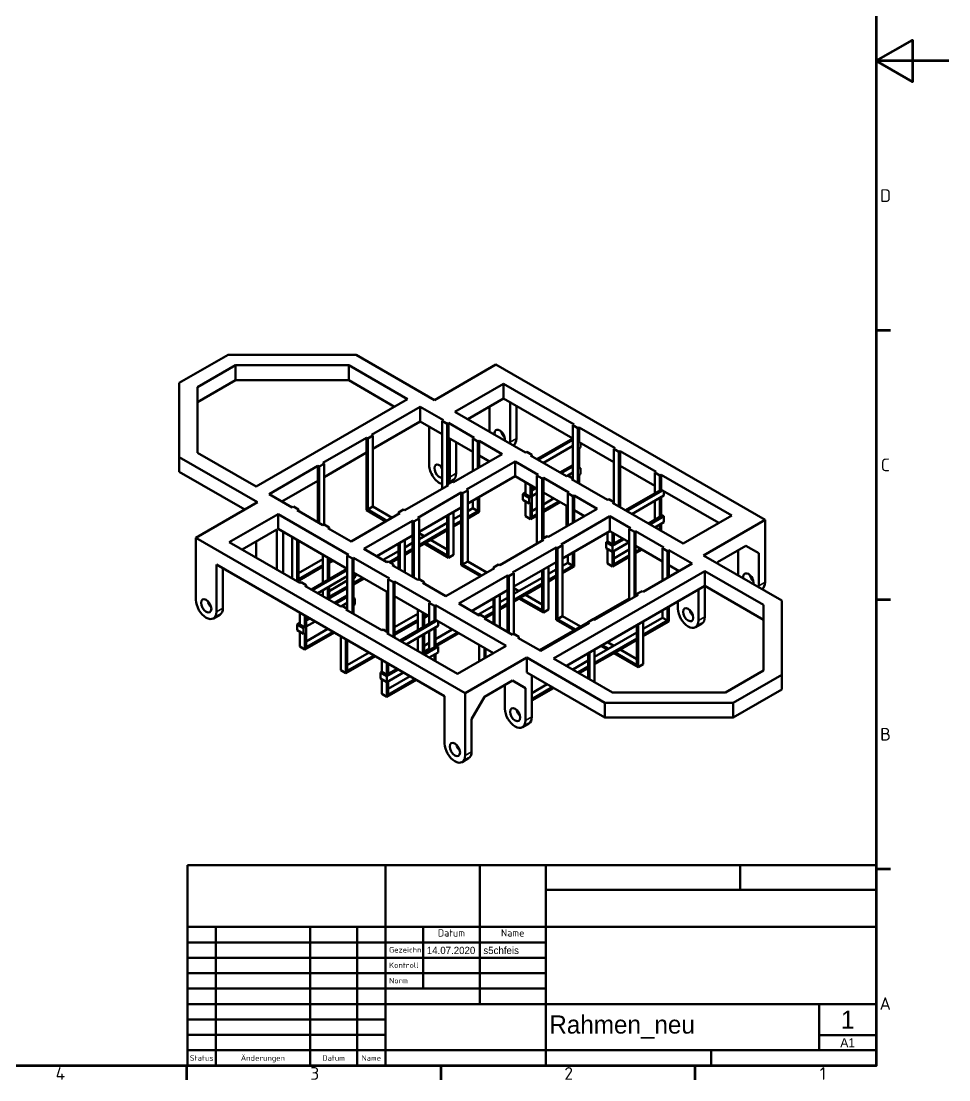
# Model space of a CAD drawing. Header units: millimetres. Extents: x 0 to 8410, y 0 to 5940.
# Drawn here: x 5851 to 8410, y 161 to 3080 of the extents above; entities that cross this region are included whole.
import ezdxf
from ezdxf.enums import TextEntityAlignment as Align

# ---------------------------------------------------------------- set-up
doc = ezdxf.new("R2018")
doc.units = ezdxf.units.MM
doc.header["$LTSCALE"] = 10
for name, color, linetype, lineweight in [('Rahmen (ISO)', 7, 'Continuous', 70), ('Sichtbar (ISO)', 7, 'Continuous', 50), ('Sichtbar schmal (ISO)', 7, 'Continuous', 35), ('Titel (ISO)', 7, 'Continuous', 50)]:
    doc.layers.add(name, color=color, linetype=linetype, lineweight=lineweight)
doc.styles.add('Notiztext (DIN)', font='isocpeur.ttf')
doc.styles.add('Textstil11', font='isocpeur.ttf')
doc.styles.add('Textstil13', font='isocpeur.ttf')
doc.styles.add('Textstil14', font='isocpeur.ttf')
doc.styles.add('Textstil19', font='isocpeur.ttf')

# ---------------------------------------------------------------- blocks, each defined once
blk = doc.blocks.new('Ränder Vorgaberahmen')
at = {"layer": 'Rahmen (ISO)'}
for p, q in [((821, 222.75), (824.9, 222.75)), ((821, 148.5), (824.9, 148.5)), ((821, 74.25), (824.9, 74.25)), ((630.75, 20), (630.75, 16.1)), ((700.83, 20), (700.83, 16.1)), ((770.92, 20), (770.92, 16.1))]:
    blk.add_line(p, q, dxfattribs=at)
at = {"layer": 'Rahmen (ISO)', "flags": 128}
for points in [[(20, 20), (20, 574), (821, 574), (821, 20), (20, 20)], [(841, 297), (821, 297), (831, 302.77), (831, 291.23), (821, 297)]]:
    blk.add_lwpolyline(points, dxfattribs=at)
at = {"layer": 'Rahmen (ISO)', "char_height": 3.5, "attachment_point": 7, "style": 'Notiztext (DIN)'}
for s, insert in [('D', (822.05, 258.13)), ('C', (822.23, 183.88)), ('B', (822.05, 109.63)), ('A', (821.88, 35.38)), ('4', (594.61, 16.1)), ('3', (664.87, 16.1)), ('2', (734.95, 16.1)), ('1', (805.38, 16.1))]:
    blk.add_mtext(s, dxfattribs=dict(at, insert=insert))
blk = doc.blocks.new('Schriftfelder DIN')
at = {"layer": 'Titel (ISO)'}
for p, q in [((288.4, 155.08), (98.4, 155.08)), ((98.4, 155.08), (98.4, 99.83)), ((153, 99.83), (153, 155.08)), ((179, 138.08), (179, 155.08)), ((197.2, 99.83), (197.2, 155.08)), ((250.8, 148.33), (250.8, 155.08)), ((288.4, 99.83), (288.4, 155.08)), ((197.2, 148.33), (288.4, 148.33)), ((98.4, 138.08), (288.4, 138.08)), ((106.2, 99.83), (106.2, 138.08)), ((132.2, 99.83), (132.2, 138.08)), ((145.2, 99.83), (145.2, 138.08)), ((163.4, 121.08), (163.4, 138.08)), ((179, 116.83), (179, 138.08)), ((98.4, 133.83), (153, 133.83)), ((153, 133.83), (197.2, 133.83)), ((98.4, 129.58), (153, 129.58)), ((153, 129.58), (197.2, 129.58)), ((98.4, 125.33), (153, 125.33)), ((153, 125.33), (197.2, 125.33)), ((98.4, 121.08), (153, 121.08)), ((153, 121.08), (197.2, 121.08)), ((98.4, 116.83), (153, 116.83)), ((153, 116.83), (288.4, 116.83)), ((272.6, 104.08), (272.6, 116.83)), ((98.4, 112.58), (153, 112.58)), ((153, 108.33), (98.4, 108.33)), ((272.6, 108.22), (288.4, 108.22)), ((98.4, 104.08), (153, 104.08)), ((153, 104.08), (197.2, 104.08)), ((197.2, 104.08), (288.4, 104.08)), ((242.8, 99.83), (242.8, 104.08)), ((98.4, 99.83), (288.4, 99.83))]:
    blk.add_line(p, q, dxfattribs=at)
at = {"layer": 'Titel (ISO)', "style": 'Textstil14'}
for s, p in [('Datum', (171.2, 134.83)), ('Name', (188.1, 134.83))]:
    blk.add_text(s, height=2, dxfattribs=at).set_placement(p, align=Align.BOTTOM_CENTER)
at = {"layer": 'Titel (ISO)', "style": 'Textstil13'}
for s, p in [('Gezeichn', (154, 130.58)), ('Kontroll', (154, 126.33)), ('Norm', (154, 122.08))]:
    blk.add_text(s, height=1.5, dxfattribs=at).set_placement(p, align=Align.BOTTOM_LEFT)
for s, p in [('Status', (102.3, 101.95)), ('Änderungen', (119.2, 101.95)), ('Datum', (138.7, 101.95)), ('Name', (149.1, 101.95))]:
    blk.add_text(s, height=1.5, dxfattribs=at).set_placement(p, align=Align.MIDDLE_CENTER)
at = {"layer": 'Titel (ISO)', "style": 'Textstil14'}
for tag, p in [('ERSTELLUNGSDATUM', (164.4, 130.58)), ('AUTOR', (180, 130.58)), ('KONTROLLDATUM', (164.4, 126.33)), ('KONTROLLIERT_VON', (180, 126.33)), ('GENEHM.DAT._KONSTR.', (164.4, 122.08)), ('KONSTR._GEN._VON', (180, 122.08))]:
    blk.add_attdef(tag, text='', height=2, dxfattribs=at).set_placement(p, align=Align.BOTTOM_LEFT)
at = {"layer": 'Titel (ISO)', "style": 'Textstil11'}
for tag, p in [('TITEL', (198.2, 127.45)), ('BAUTEILNUMMER', (198.2, 110.45))]:
    blk.add_attdef(tag, text='', height=5, dxfattribs=at).set_placement(p, align=Align.MIDDLE_LEFT)
at = {"layer": 'Titel (ISO)'}
for tag, height, style, p in [('Blattnummer', 5, 'Textstil11', (280.5, 112.52)), ('Blattgröße', 2.49, 'Textstil19', (280.5, 106.15))]:
    blk.add_attdef(tag, text='', height=height, dxfattribs=dict(at, style=style)).set_placement(p, align=Align.MIDDLE_CENTER)

msp = doc.modelspace()

# ---------------------------------------------------------------- linework, layer by layer
at = {"layer": 'Sichtbar (ISO)'}
for p, q in [((6421.741, 2159.787), (6287.391, 2082.22)), ((6337.391, 2070.263), (6442.451, 2130.92)), ((6775.294, 2159.787), (6421.741, 2159.787)), ((6442.451, 2130.92), (6442.451, 2090.095)), ((6442.451, 2130.92), (6754.584, 2130.92)), ((6754.584, 2130.92), (6754.584, 2090.095)), ((6754.584, 2130.92), (6916.716, 2037.313)), ((6990.962, 2035.272), (6775.294, 2159.787)), ((7160.667, 2133.251), (6990.962, 2035.272)), ((7903.13, 1704.591), (7160.667, 2133.251)), ((6287.391, 2082.22), (6287.391, 1878.096)), ((6442.451, 2090.095), (6337.391, 2029.438)), ((6754.584, 2090.095), (6442.451, 2090.095)), ((6881.36, 2016.901), (6754.584, 2090.095)), ((7047.53, 2002.612), (7181.881, 2080.179)), ((7181.881, 2080.179), (7376.335, 1967.911)), ((7181.881, 2039.354), (7181.881, 2080.179)), ((6337.391, 1890.053), (6337.391, 2070.263)), ((6916.716, 2037.313), (6499.523, 1796.446)), ((6817.721, 1939.333), (6952.071, 2016.901)), ((6952.071, 1976.076), (6952.071, 2016.901)), ((6952.071, 2016.901), (7015.711, 1980.158)), ((7181.881, 2039.354), (7082.886, 1982.199)), ((7142.99, 2016.901), (7142.99, 1951.581)), ((7372.799, 1929.127), (7181.881, 2039.354)), ((7199.558, 2029.148), (7199.558, 1918.921)), ((7217.236, 2018.942), (7217.236, 1929.127)), ((7241.985, 1890.344), (7047.53, 2002.612)), ((6821.256, 1900.55), (6952.071, 1976.076)), ((6952.071, 1976.076), (7012.175, 1941.375)), ((6976.82, 1961.787), (6976.82, 1855.642)), ((7015.711, 1980.158), (7012.175, 1978.117)), ((7012.175, 1978.117), (7026.317, 1969.952)), ((7012.175, 1978.117), (7012.175, 1790.323)), ((7026.317, 1969.952), (7029.853, 1971.993)), ((7026.317, 1969.952), (7026.317, 1802.57)), ((7029.853, 1971.993), (7100.563, 1931.168)), ((7029.853, 1971.993), (7029.853, 1931.168)), ((7376.335, 1967.911), (7372.799, 1965.869)), ((7372.799, 1965.869), (7372.799, 1925.045)), ((7372.799, 1965.869), (7386.942, 1957.705)), ((7386.942, 1957.705), (7390.477, 1959.746)), ((7386.942, 1957.705), (7386.942, 1806.653)), ((7390.477, 1959.746), (7489.472, 1902.591)), ((7390.477, 1959.746), (7390.477, 1918.921)), ((6683.37, 1861.766), (6803.578, 1931.168)), ((6803.578, 1931.168), (6807.114, 1929.127)), ((6803.578, 1890.344), (6803.578, 1931.168)), ((6807.114, 1929.127), (6821.256, 1937.292)), ((6807.114, 1929.127), (6807.114, 1733.168)), ((6821.256, 1937.292), (6817.721, 1939.333)), ((6821.256, 1937.292), (6821.256, 1741.333)), ((7029.853, 1931.168), (7097.028, 1892.385)), ((7029.853, 1931.168), (7029.853, 1804.611)), ((7033.388, 1929.127), (7033.388, 1822.983)), ((7100.563, 1931.168), (7097.028, 1929.127)), ((7097.028, 1929.127), (7111.17, 1920.962)), ((7097.028, 1929.127), (7097.028, 1839.313)), ((7273.804, 1871.972), (7372.799, 1929.127)), ((7051.066, 1918.921), (7051.066, 1833.189)), ((7111.17, 1920.962), (7114.705, 1923.003)), ((7111.17, 1920.962), (7111.17, 1847.477)), ((7114.705, 1923.003), (7178.345, 1886.261)), ((7114.705, 1923.003), (7114.705, 1882.179)), ((7208.952, 1910.816), (7207.738, 1910.116)), ((7277.34, 1869.931), (7372.799, 1925.045)), ((7372.799, 1908.715), (7291.482, 1861.766)), ((7372.799, 1925.045), (7372.799, 1908.715)), ((7372.799, 1908.715), (7372.799, 1851.56)), ((7485.937, 1863.807), (7390.477, 1918.921)), ((7390.477, 1902.591), (7394.013, 1904.632)), ((7390.477, 1902.591), (7390.477, 1845.436)), ((7394.013, 1904.632), (7394.013, 1916.88)), ((7489.472, 1902.591), (7485.937, 1900.55)), ((7485.937, 1900.55), (7500.079, 1892.385)), ((7485.937, 1900.55), (7485.937, 1753.58)), ((6287.391, 1878.096), (6503.058, 1753.58)), ((6287.391, 1878.096), (6287.391, 1837.271)), ((6499.523, 1796.446), (6337.391, 1890.053)), ((6686.906, 1822.983), (6803.578, 1890.344)), ((6803.578, 1890.344), (6803.578, 1731.127)), ((7178.345, 1886.261), (7043.995, 1808.694)), ((7114.705, 1882.179), (7142.99, 1865.849)), ((7114.705, 1882.179), (7114.705, 1849.519)), ((7245.52, 1892.385), (7241.985, 1890.344)), ((7259.662, 1884.22), (7245.52, 1892.385)), ((7256.127, 1882.179), (7259.662, 1884.22)), ((7355.122, 1825.024), (7256.127, 1882.179)), ((7259.662, 1884.22), (7259.662, 1880.137)), ((7500.079, 1892.385), (7503.614, 1894.426)), ((7500.079, 1892.385), (7500.079, 1741.333)), ((7503.614, 1894.426), (7602.609, 1837.271)), ((7503.614, 1894.426), (7503.614, 1853.601)), ((6534.878, 1776.034), (6669.228, 1853.601)), ((6669.228, 1853.601), (6672.764, 1851.56)), ((6669.228, 1812.776), (6669.228, 1853.601)), ((6672.764, 1851.56), (6686.906, 1859.725)), ((6672.764, 1851.56), (6672.764, 1696.426)), ((6686.906, 1859.725), (6683.37, 1861.766)), ((6686.906, 1859.725), (6686.906, 1692.343)), ((7079.35, 1788.281), (7213.7, 1865.849)), ((7213.7, 1825.024), (7213.7, 1865.849)), ((7213.7, 1865.849), (7277.34, 1829.106)), ((7337.444, 1835.23), (7372.799, 1855.642)), ((7340.98, 1833.189), (7372.799, 1851.56)), ((7372.799, 1851.56), (7372.799, 1835.23)), ((7390.477, 1849.519), (7394.013, 1847.477)), ((7394.013, 1847.477), (7390.477, 1845.436)), ((7394.013, 1831.148), (7394.013, 1847.477)), ((7599.074, 1798.488), (7503.614, 1853.601)), ((7503.614, 1853.601), (7503.614, 1739.292)), ((6287.391, 1837.271), (6467.703, 1733.168)), ((6570.233, 1755.622), (6669.228, 1812.776)), ((6669.228, 1812.776), (6669.228, 1698.467)), ((7040.459, 1810.735), (7026.317, 1802.57)), ((7042.782, 1814.878), (7029.853, 1807.413)), ((7043.995, 1808.694), (7040.459, 1810.735)), ((7082.886, 1749.498), (7213.7, 1825.024)), ((7213.7, 1825.024), (7273.804, 1790.323)), ((7277.34, 1829.106), (7273.804, 1827.065)), ((7273.804, 1827.065), (7287.947, 1818.9)), ((7273.804, 1827.065), (7273.804, 1639.271)), ((7287.947, 1818.9), (7291.482, 1820.941)), ((7287.947, 1818.9), (7287.947, 1651.518)), ((7291.482, 1820.941), (7362.193, 1780.117)), ((7291.482, 1820.941), (7291.482, 1780.117)), ((7358.657, 1827.065), (7355.122, 1825.024)), ((7372.799, 1835.23), (7358.657, 1827.065)), ((7372.799, 1818.9), (7358.657, 1827.065)), ((7369.264, 1816.859), (7372.799, 1818.9)), ((7468.259, 1759.704), (7369.264, 1816.859)), ((7372.799, 1835.23), (7372.799, 1818.9)), ((7372.799, 1818.9), (7372.799, 1814.818)), ((7390.477, 1829.106), (7394.013, 1831.148)), ((7390.477, 1829.106), (7390.477, 1804.611)), ((7602.609, 1837.271), (7599.074, 1835.23)), ((7599.074, 1835.23), (7613.216, 1827.065)), ((7599.074, 1835.23), (7599.074, 1778.075)), ((7613.216, 1827.065), (7616.751, 1829.106)), ((7613.216, 1827.065), (7613.216, 1786.24)), ((7616.751, 1829.106), (7811.206, 1716.838)), ((7616.751, 1829.106), (7616.751, 1788.281)), ((7029.853, 1800.529), (6909.644, 1731.127)), ((7026.317, 1802.57), (7029.853, 1800.529)), ((7026.317, 1802.57), (7026.317, 1798.488)), ((7068.744, 1778.075), (7082.886, 1786.24)), ((7082.886, 1786.24), (7079.35, 1788.281)), ((7082.886, 1786.24), (7082.886, 1590.281)), ((7241.985, 1808.694), (7241.985, 1776.034)), ((7256.127, 1800.529), (7256.127, 1767.869)), ((7259.662, 1798.488), (7259.662, 1712.756)), ((7259.662, 1790.323), (7266.733, 1794.405)), ((7259.662, 1786.24), (7270.269, 1792.364)), ((7613.216, 1786.24), (7517.756, 1731.127)), ((7620.287, 1786.24), (7521.292, 1729.085)), ((7613.216, 1786.24), (7616.751, 1788.281)), ((7620.287, 1786.24), (7616.751, 1788.281)), ((7775.85, 1696.426), (7620.287, 1786.24)), ((7623.822, 1771.952), (7623.822, 1784.199)), ((6503.058, 1753.58), (6333.352, 1655.601)), ((6598.518, 1739.292), (6534.878, 1776.034)), ((6945, 1710.714), (7065.208, 1780.117)), ((7065.208, 1780.117), (7068.744, 1778.075)), ((7065.208, 1739.292), (7065.208, 1780.117)), ((7068.744, 1778.075), (7068.744, 1582.116)), ((7097.028, 1757.663), (7097.028, 1737.25)), ((7111.17, 1765.828), (7111.17, 1729.085)), ((7114.705, 1767.869), (7114.705, 1727.044)), ((7234.914, 1776.034), (7241.985, 1780.117)), ((7234.914, 1759.704), (7234.914, 1776.034)), ((7234.914, 1776.034), (7252.591, 1765.828)), ((7234.914, 1759.704), (7252.591, 1749.498)), ((7241.985, 1776.034), (7256.127, 1767.869)), ((7241.985, 1755.622), (7241.985, 1714.797)), ((7256.127, 1767.869), (7252.591, 1765.828)), ((7252.591, 1765.828), (7252.591, 1749.498)), ((7252.591, 1749.498), (7256.127, 1751.539)), ((7256.127, 1751.539), (7256.127, 1706.632)), ((7273.804, 1778.075), (7259.662, 1769.91)), ((7291.482, 1780.117), (7358.657, 1741.333)), ((7291.482, 1780.117), (7291.482, 1653.56)), ((7291.482, 1747.457), (7319.766, 1763.787)), ((7333.909, 1755.622), (7291.482, 1731.127)), ((7337.444, 1753.58), (7291.482, 1727.044)), ((7362.193, 1780.117), (7358.657, 1778.075)), ((7358.657, 1778.075), (7372.799, 1769.91)), ((7358.657, 1778.075), (7358.657, 1688.261)), ((7372.799, 1769.91), (7376.335, 1771.952)), ((7372.799, 1769.91), (7372.799, 1696.426)), ((7376.335, 1771.952), (7439.975, 1735.209)), ((7376.335, 1771.952), (7376.335, 1731.127)), ((7471.794, 1761.745), (7468.259, 1759.704)), ((7485.937, 1753.58), (7471.794, 1761.745)), ((7482.401, 1751.539), (7485.937, 1753.58)), ((7676.855, 1639.271), (7482.401, 1751.539)), ((7485.937, 1753.58), (7485.937, 1749.498)), ((7535.434, 1720.921), (7623.822, 1771.952)), ((7599.074, 1757.663), (7599.074, 1704.591)), ((7613.216, 1765.828), (7613.216, 1712.756)), ((7616.751, 1767.869), (7616.751, 1714.797)), ((6602.053, 1741.333), (6598.518, 1739.292)), ((6616.195, 1733.168), (6602.053, 1741.333)), ((6612.66, 1731.127), (6616.195, 1733.168)), ((6683.37, 1690.302), (6612.66, 1731.127)), ((6616.195, 1733.168), (6616.195, 1729.085)), ((6895.502, 1722.962), (6761.152, 1645.395)), ((6856.611, 1700.508), (6803.578, 1731.127)), ((6821.256, 1741.333), (6807.114, 1733.168)), ((6860.147, 1702.549), (6807.114, 1733.168)), ((6821.256, 1741.333), (6874.289, 1710.714)), ((6906.109, 1733.168), (6891.967, 1725.003)), ((6891.967, 1725.003), (6891.967, 1720.921)), ((6891.967, 1725.003), (6895.502, 1722.962)), ((6909.644, 1731.127), (6906.109, 1733.168)), ((6948.535, 1671.931), (7065.208, 1739.292)), ((7043.995, 1727.044), (7043.995, 1608.652)), ((7065.208, 1739.292), (7065.208, 1580.075)), ((7082.886, 1729.085), (7097.028, 1737.25)), ((7111.17, 1729.085), (7082.886, 1712.756)), ((7114.705, 1727.044), (7082.886, 1708.673)), ((7097.028, 1737.25), (7111.17, 1729.085)), ((7259.662, 1729.085), (7273.804, 1737.25)), ((7439.975, 1735.209), (7305.624, 1657.642)), ((7355.122, 1743.374), (7355.122, 1686.219)), ((7376.335, 1731.127), (7404.619, 1714.797)), ((7376.335, 1731.127), (7376.335, 1698.467)), ((6425.276, 1643.353), (6559.627, 1720.921)), ((6559.627, 1720.921), (6559.627, 1680.096)), ((6559.627, 1720.921), (6754.081, 1608.652)), ((6796.507, 1624.982), (6930.858, 1702.549)), ((6930.858, 1702.549), (6934.393, 1700.508)), ((6930.858, 1661.725), (6930.858, 1702.549)), ((6934.393, 1700.508), (6948.535, 1708.673)), ((6934.393, 1700.508), (6934.393, 1545.374)), ((6948.535, 1708.673), (6945, 1710.714)), ((6948.535, 1708.673), (6948.535, 1541.291)), ((6948.535, 1651.518), (7026.317, 1696.426)), ((7026.317, 1716.838), (7026.317, 1606.611)), ((7029.853, 1718.879), (7029.853, 1600.487)), ((7043.995, 1706.632), (7065.208, 1718.879)), ((7065.208, 1702.549), (7043.995, 1690.302)), ((7065.208, 1698.467), (7043.995, 1686.219)), ((7256.127, 1706.632), (7241.985, 1714.797)), ((7273.804, 1716.838), (7256.127, 1706.632)), ((7273.804, 1720.921), (7259.662, 1712.756)), ((7340.98, 1637.23), (7475.33, 1714.797)), ((7475.33, 1673.972), (7475.33, 1714.797)), ((7475.33, 1714.797), (7531.898, 1682.137)), ((7613.216, 1712.756), (7581.396, 1694.384)), ((7623.822, 1714.797), (7584.931, 1692.343)), ((7599.074, 1684.178), (7623.822, 1698.467)), ((7613.216, 1712.756), (7616.751, 1714.797)), ((7623.822, 1714.797), (7616.751, 1718.879)), ((7616.751, 1694.384), (7616.751, 1673.972)), ((7623.822, 1698.467), (7623.822, 1714.797)), ((7811.206, 1716.838), (7676.855, 1639.271)), ((7733.424, 1606.611), (7903.13, 1704.591)), ((7903.13, 1704.591), (7903.13, 1533.126)), ((6556.091, 1678.054), (6460.632, 1622.941)), ((6556.091, 1678.054), (6556.091, 1567.827)), ((6559.627, 1680.096), (6750.545, 1569.869)), ((6573.769, 1671.931), (6573.769, 1557.621)), ((6686.906, 1692.343), (6683.37, 1690.302)), ((6701.048, 1684.178), (6686.906, 1692.343)), ((6697.512, 1682.137), (6701.048, 1684.178)), ((6761.152, 1645.395), (6697.512, 1682.137)), ((6701.048, 1684.178), (6701.048, 1680.096)), ((7026.317, 1680.096), (6948.535, 1635.188)), ((6948.535, 1667.848), (6962.677, 1659.683)), ((7026.317, 1676.013), (6980.355, 1649.477)), ((7344.515, 1598.446), (7475.33, 1673.972)), ((7468.259, 1669.889), (7468.259, 1645.395)), ((7475.33, 1673.972), (7528.363, 1643.353)), ((7482.401, 1669.889), (7482.401, 1637.23)), ((7485.937, 1667.848), (7485.937, 1639.271)), ((7531.898, 1682.137), (7528.363, 1680.096)), ((7528.363, 1680.096), (7542.505, 1671.931)), ((7528.363, 1680.096), (7528.363, 1488.219)), ((7542.505, 1671.931), (7546.041, 1673.972)), ((7542.505, 1671.931), (7542.505, 1492.301)), ((7546.041, 1673.972), (7623.822, 1629.065)), ((7546.041, 1673.972), (7546.041, 1633.147)), ((7613.216, 1692.343), (7613.216, 1676.013)), ((6333.352, 1655.601), (7075.815, 1226.94)), ((6333.352, 1655.601), (6333.352, 1484.136)), ((6619.731, 1531.085), (6425.276, 1643.353)), ((6499.523, 1645.395), (6499.523, 1600.487)), ((6598.518, 1657.642), (6598.518, 1543.332)), ((6612.66, 1649.477), (6612.66, 1535.168)), ((6616.195, 1647.436), (6616.195, 1541.291)), ((6831.863, 1604.57), (6930.858, 1661.725)), ((6891.967, 1639.271), (6891.967, 1569.869)), ((6895.502, 1641.312), (6895.502, 1567.827)), ((6909.644, 1649.477), (6909.644, 1559.662)), ((6909.644, 1629.065), (6930.858, 1641.312)), ((6930.858, 1657.642), (6927.322, 1659.683)), ((6930.858, 1661.725), (6930.858, 1547.415)), ((6966.213, 1641.312), (6948.535, 1631.106)), ((7029.853, 1600.487), (6962.677, 1639.271)), ((6980.355, 1649.477), (6966.213, 1641.312)), ((7026.317, 1606.611), (6966.213, 1641.312)), ((6980.355, 1649.477), (7026.317, 1622.941)), ((7291.482, 1649.477), (7171.274, 1580.075)), ((7302.089, 1659.683), (7287.947, 1651.518)), ((7287.947, 1651.518), (7291.482, 1649.477)), ((7287.947, 1651.518), (7287.947, 1647.436)), ((7305.624, 1657.642), (7302.089, 1659.683)), ((7330.373, 1627.023), (7344.515, 1635.188)), ((7344.515, 1635.188), (7340.98, 1637.23)), ((7344.515, 1635.188), (7344.515, 1439.229)), ((7464.723, 1643.353), (7468.259, 1645.395)), ((7482.401, 1633.147), (7464.723, 1643.353)), ((7464.723, 1627.023), (7464.723, 1643.353)), ((7468.259, 1645.395), (7482.401, 1637.23)), ((7514.221, 1651.518), (7482.401, 1633.147)), ((7482.401, 1616.817), (7528.363, 1643.353)), ((7482.401, 1637.23), (7485.937, 1639.271)), ((7510.685, 1653.56), (7485.937, 1639.271)), ((6683.37, 1608.652), (6683.37, 1531.085)), ((6754.081, 1608.652), (6750.545, 1606.611)), ((6750.545, 1606.611), (6750.545, 1565.786)), ((6750.545, 1606.611), (6764.688, 1598.446)), ((6860.147, 1588.24), (6796.507, 1624.982)), ((6849.54, 1594.364), (6891.967, 1618.858)), ((6930.858, 1624.982), (6909.644, 1612.735)), ((6930.858, 1620.9), (6909.644, 1608.652)), ((7043.995, 1608.652), (7029.853, 1600.487)), ((7206.629, 1559.662), (7326.837, 1629.065)), ((7326.837, 1629.065), (7330.373, 1627.023)), ((7326.837, 1588.24), (7326.837, 1629.065)), ((7330.373, 1627.023), (7330.373, 1431.064)), ((7358.657, 1606.611), (7358.657, 1586.199)), ((7372.799, 1614.776), (7372.799, 1578.034)), ((7376.335, 1616.817), (7376.335, 1575.992)), ((7482.401, 1616.817), (7464.723, 1627.023)), ((7468.259, 1624.982), (7468.259, 1584.157)), ((7482.401, 1633.147), (7482.401, 1616.817)), ((7482.401, 1616.817), (7482.401, 1575.992)), ((7485.937, 1598.446), (7528.363, 1622.941)), ((7485.937, 1618.858), (7485.937, 1582.116)), ((7528.363, 1606.611), (7485.937, 1582.116)), ((7546.041, 1633.147), (7620.287, 1590.281)), ((7546.041, 1633.147), (7546.041, 1494.343)), ((7560.183, 1624.982), (7546.041, 1616.817)), ((7563.718, 1622.941), (7546.041, 1612.735)), ((7623.822, 1629.065), (7620.287, 1627.023)), ((7620.287, 1627.023), (7634.429, 1618.858)), ((7620.287, 1627.023), (7620.287, 1537.209)), ((7634.429, 1618.858), (7637.964, 1620.9)), ((7634.429, 1618.858), (7634.429, 1545.374)), ((7637.964, 1620.9), (7701.604, 1584.157)), ((7637.964, 1620.9), (7637.964, 1580.075)), ((7949.091, 1482.095), (7733.424, 1606.611)), ((7850.097, 1633.147), (7772.315, 1588.24)), ((7828.883, 1620.9), (7828.883, 1555.58)), ((7850.097, 1633.147), (7885.452, 1612.735)), ((7885.452, 1612.735), (7885.452, 1522.92)), ((6389.921, 1582.116), (6389.921, 1451.477)), ((7019.246, 1218.775), (6389.921, 1582.116)), ((6616.195, 1557.621), (6683.37, 1596.405)), ((6683.37, 1580.075), (6616.195, 1541.291)), ((6697.512, 1600.487), (6697.512, 1539.25)), ((6701.048, 1598.446), (6701.048, 1541.291)), ((6708.119, 1594.364), (6701.048, 1590.281)), ((6711.655, 1592.322), (6701.048, 1586.199)), ((6764.688, 1598.446), (6768.223, 1600.487)), ((6764.688, 1598.446), (6764.688, 1447.394)), ((6768.223, 1600.487), (6768.223, 1559.662)), ((6768.223, 1600.487), (6867.218, 1543.332)), ((6863.683, 1590.281), (6860.147, 1588.24)), ((6877.825, 1582.116), (6863.683, 1590.281)), ((6891.967, 1602.529), (6867.218, 1588.24)), ((6891.967, 1598.446), (6870.754, 1586.199)), ((6874.289, 1580.075), (6877.825, 1582.116)), ((6945, 1539.25), (6874.289, 1580.075)), ((6877.825, 1582.116), (6877.825, 1578.034)), ((7118.241, 1549.456), (7065.208, 1580.075)), ((7082.886, 1590.281), (7068.744, 1582.116)), ((7121.777, 1551.497), (7068.744, 1582.116)), ((7082.886, 1590.281), (7135.919, 1559.662)), ((7167.738, 1582.116), (7153.596, 1573.951)), ((7171.274, 1580.075), (7167.738, 1582.116)), ((7210.165, 1520.879), (7326.837, 1588.24)), ((7326.837, 1588.24), (7326.837, 1429.023)), ((7344.515, 1578.034), (7358.657, 1586.199)), ((7372.799, 1578.034), (7344.515, 1561.704)), ((7358.657, 1586.199), (7372.799, 1578.034)), ((7482.401, 1575.992), (7468.259, 1584.157)), ((7528.363, 1602.529), (7482.401, 1575.992)), ((7701.604, 1584.157), (7567.254, 1506.59)), ((7637.964, 1580.075), (7666.249, 1563.745)), ((7637.964, 1580.075), (7637.964, 1547.415)), ((7770.547, 1585.178), (7772.315, 1588.24)), ((6407.599, 1571.91), (6407.599, 1461.683)), ((6683.37, 1575.992), (6612.66, 1535.168)), ((6651.551, 1512.714), (6750.545, 1569.869)), ((6655.086, 1510.673), (6750.545, 1565.786)), ((6750.545, 1549.456), (6669.228, 1502.508)), ((6750.545, 1565.786), (6750.545, 1549.456)), ((6750.545, 1549.456), (6750.545, 1492.301)), ((6768.223, 1559.662), (6863.683, 1504.549)), ((6771.759, 1545.374), (6771.759, 1557.621)), ((6771.759, 1549.456), (6778.83, 1553.539)), ((7157.132, 1571.91), (7022.782, 1494.343)), ((7058.137, 1473.93), (7192.487, 1551.497)), ((7153.596, 1573.951), (7153.596, 1569.869)), ((7153.596, 1573.951), (7157.132, 1571.91)), ((7192.487, 1551.497), (7196.023, 1549.456)), ((7192.487, 1510.673), (7192.487, 1551.497)), ((7196.023, 1549.456), (7210.165, 1557.621)), ((7196.023, 1549.456), (7196.023, 1394.322)), ((7210.165, 1557.621), (7206.629, 1559.662)), ((7210.165, 1557.621), (7210.165, 1390.239)), ((7287.947, 1565.786), (7287.947, 1455.559)), ((7291.482, 1567.827), (7291.482, 1449.435)), ((7305.624, 1575.992), (7305.624, 1457.6)), ((7305.624, 1555.58), (7326.837, 1567.827)), ((7326.837, 1551.497), (7305.624, 1539.25)), ((7326.837, 1547.415), (7305.624, 1535.168)), ((7319.766, 1322.878), (7736.96, 1563.745)), ((7376.335, 1575.992), (7344.515, 1557.621)), ((7662.713, 1565.786), (7662.713, 1561.704)), ((7736.96, 1563.745), (7899.091, 1470.138)), ((7736.96, 1522.92), (7736.96, 1563.745)), ((6623.266, 1533.126), (6619.731, 1531.085)), ((6637.408, 1524.961), (6623.266, 1533.126)), ((6633.873, 1522.92), (6637.408, 1524.961)), ((6732.868, 1465.765), (6633.873, 1522.92)), ((6637.408, 1524.961), (6637.408, 1520.879)), ((6697.512, 1518.838), (6697.512, 1486.178)), ((6701.048, 1508.631), (6750.545, 1537.209)), ((6750.545, 1520.879), (6701.048, 1492.301)), ((6701.048, 1520.879), (6701.048, 1492.301)), ((6768.223, 1543.332), (6771.759, 1545.374)), ((6792.972, 1545.374), (6768.223, 1531.085)), ((6768.223, 1543.332), (6768.223, 1486.178)), ((6796.507, 1543.332), (6768.223, 1527.003)), ((6867.218, 1543.332), (6863.683, 1541.291)), ((6863.683, 1541.291), (6877.825, 1533.126)), ((6863.683, 1541.291), (6863.683, 1394.322)), ((6877.825, 1533.126), (6881.36, 1535.168)), ((6877.825, 1533.126), (6877.825, 1382.074)), ((6881.36, 1535.168), (6881.36, 1494.343)), ((6881.36, 1535.168), (6980.355, 1478.013)), ((6948.535, 1541.291), (6945, 1539.25)), ((6962.677, 1533.126), (6948.535, 1541.291)), ((6959.142, 1531.085), (6962.677, 1533.126)), ((7022.782, 1494.343), (6959.142, 1531.085)), ((6962.677, 1533.126), (6962.677, 1529.044)), ((7210.165, 1500.466), (7287.947, 1545.374)), ((7287.947, 1529.044), (7210.165, 1484.136)), ((7287.947, 1524.961), (7241.985, 1498.425)), ((7355.122, 1302.466), (7736.96, 1522.92)), ((7736.959, 1522.92), (7736.959, 1437.188)), ((7899.091, 1429.313), (7736.96, 1522.92)), ((6683.37, 1510.673), (6683.37, 1494.343)), ((6750.545, 1516.796), (6697.512, 1486.178)), ((6715.19, 1475.972), (6750.545, 1496.384)), ((6718.726, 1473.93), (6750.545, 1492.301)), ((6750.545, 1492.301), (6750.545, 1475.972)), ((6768.223, 1490.26), (6771.759, 1488.219)), ((6860.147, 1506.59), (6860.147, 1396.363)), ((6881.36, 1494.343), (6881.36, 1380.033)), ((6881.36, 1494.343), (6976.82, 1439.229)), ((7093.492, 1453.518), (7192.487, 1510.673)), ((7157.132, 1490.26), (7157.132, 1416.776)), ((7171.274, 1498.425), (7171.274, 1408.611)), ((7171.274, 1478.013), (7192.487, 1490.26)), ((7192.487, 1506.59), (7188.952, 1508.631)), ((7192.487, 1510.673), (7192.487, 1396.363)), ((7210.165, 1516.796), (7224.307, 1508.631)), ((7227.843, 1490.26), (7210.165, 1480.054)), ((7241.985, 1498.425), (7227.843, 1490.26)), ((7287.947, 1455.559), (7227.843, 1490.26)), ((7241.985, 1498.425), (7287.947, 1471.889)), ((7553.112, 1498.425), (7432.904, 1429.023)), ((7563.718, 1508.631), (7549.576, 1500.466)), ((7549.576, 1500.466), (7549.576, 1496.384)), ((7549.576, 1500.466), (7553.112, 1498.425)), ((7567.254, 1506.59), (7563.718, 1508.631)), ((7719.282, 1512.714), (7719.282, 1426.982)), ((7894.845, 1514.815), (7893.632, 1514.115)), ((6736.403, 1467.807), (6732.868, 1465.765)), ((6750.545, 1475.972), (6736.403, 1467.807)), ((6750.545, 1459.642), (6736.403, 1467.807)), ((6747.01, 1457.6), (6750.545, 1459.642)), ((6750.545, 1475.972), (6750.545, 1459.642)), ((6750.545, 1459.642), (6750.545, 1455.559)), ((6771.759, 1488.219), (6768.223, 1486.178)), ((6768.223, 1469.848), (6771.759, 1471.889)), ((6768.223, 1469.848), (6768.223, 1445.353)), ((6771.759, 1471.889), (6771.759, 1488.219)), ((6980.355, 1478.013), (6976.82, 1475.972)), ((6976.82, 1475.972), (6976.82, 1418.817)), ((6976.82, 1475.972), (6990.962, 1467.807)), ((6990.962, 1467.807), (6994.497, 1469.848)), ((6990.962, 1467.807), (6990.962, 1426.982)), ((6994.497, 1469.848), (6994.497, 1429.023)), ((6994.497, 1469.848), (7188.952, 1357.58)), ((7114.705, 1441.27), (7058.137, 1473.93)), ((7111.17, 1443.312), (7153.596, 1467.807)), ((7153.596, 1488.219), (7153.596, 1418.817)), ((7192.487, 1473.93), (7171.274, 1461.683)), ((7192.487, 1469.848), (7171.274, 1457.6)), ((7291.482, 1449.435), (7224.307, 1488.219)), ((7429.368, 1431.064), (7528.363, 1488.219)), ((7528.363, 1488.219), (7531.898, 1486.178)), ((7634.429, 1463.724), (7634.429, 1426.982)), ((7637.964, 1465.765), (7637.964, 1424.94)), ((7662.713, 1480.054), (7662.713, 1459.642)), ((7899.091, 1470.138), (7899.091, 1289.928)), ((7949.091, 1277.971), (7949.091, 1482.095)), ((6399.314, 1443.372), (6381.637, 1433.166)), ((6619.731, 1449.435), (6619.731, 1416.776)), ((6633.873, 1441.27), (6633.873, 1408.611)), ((6637.408, 1439.229), (6637.408, 1353.497)), ((6637.408, 1431.064), (6644.479, 1435.147)), ((6637.408, 1426.982), (6648.015, 1433.105)), ((6846.005, 1400.446), (6747.01, 1457.6)), ((6881.36, 1408.611), (6945, 1445.353)), ((6945, 1457.6), (6945, 1400.446)), ((6959.142, 1449.435), (6959.142, 1408.611)), ((6962.677, 1447.394), (6962.677, 1410.652)), ((6969.749, 1443.312), (6962.677, 1439.229)), ((6973.284, 1441.27), (6962.677, 1435.147)), ((7118.241, 1443.312), (7114.705, 1441.27)), ((7132.383, 1435.147), (7118.241, 1443.312)), ((7153.596, 1451.477), (7128.848, 1437.188)), ((7128.848, 1433.105), (7132.383, 1435.147)), ((7206.629, 1388.198), (7128.848, 1433.105)), ((7153.596, 1447.394), (7132.383, 1435.147)), ((7132.383, 1435.147), (7132.383, 1431.064)), ((7305.624, 1457.6), (7291.482, 1449.435)), ((7344.515, 1439.229), (7330.373, 1431.064)), ((7379.87, 1402.487), (7330.373, 1431.064)), ((7344.515, 1439.229), (7394.013, 1410.652)), ((7429.368, 1431.064), (7415.226, 1422.899)), ((7432.904, 1429.023), (7429.368, 1431.064)), ((7567.254, 1404.528), (7620.287, 1435.147)), ((7620.287, 1455.559), (7620.287, 1435.147)), ((7620.287, 1435.147), (7634.429, 1426.982)), ((6612.66, 1416.776), (6619.731, 1420.858)), ((6612.66, 1400.446), (6612.66, 1416.776)), ((6612.66, 1416.776), (6630.337, 1406.569)), ((6619.731, 1416.776), (6633.873, 1408.611)), ((6633.873, 1408.611), (6630.337, 1406.569)), ((6630.337, 1406.569), (6630.337, 1390.239)), ((6662.157, 1424.94), (6637.408, 1410.652)), ((6637.408, 1369.827), (6697.512, 1404.528)), ((6849.54, 1402.487), (6846.005, 1400.446)), ((6863.683, 1394.322), (6849.54, 1402.487)), ((6945, 1429.023), (6881.36, 1392.281)), ((6945, 1424.94), (6881.36, 1388.198)), ((6990.962, 1426.982), (6895.502, 1371.868)), ((6998.033, 1426.982), (6899.038, 1369.827)), ((6913.18, 1361.662), (7001.568, 1412.693)), ((6990.962, 1426.982), (6994.497, 1429.023)), ((6990.962, 1406.569), (6990.962, 1353.497)), ((6994.497, 1429.023), (6998.033, 1426.982)), ((6994.497, 1408.611), (6994.497, 1355.538)), ((6994.497, 1375.951), (7040.459, 1402.487)), ((6998.033, 1426.982), (7153.596, 1337.167)), ((7001.568, 1412.693), (7001.568, 1424.94)), ((7280.876, 1345.332), (7415.226, 1422.899)), ((7418.761, 1420.858), (7284.411, 1343.291)), ((7376.335, 1400.446), (7326.837, 1429.023)), ((7415.226, 1422.899), (7415.226, 1418.817)), ((7415.226, 1422.899), (7418.761, 1420.858)), ((7549.576, 1414.734), (7549.576, 1304.507)), ((7553.112, 1416.776), (7553.112, 1298.384)), ((7634.429, 1426.982), (7567.254, 1388.198)), ((7637.964, 1424.94), (7567.254, 1384.116)), ((7567.254, 1424.94), (7567.254, 1306.548)), ((7728.675, 1418.877), (7710.997, 1408.671)), ((6612.66, 1400.446), (6630.337, 1390.239)), ((6619.731, 1396.363), (6619.731, 1355.538)), ((6630.337, 1390.239), (6633.873, 1392.281)), ((6715.19, 1394.322), (6633.873, 1347.373)), ((6633.873, 1392.281), (6633.873, 1347.373)), ((6711.655, 1396.363), (6637.408, 1353.497)), ((6732.868, 1384.116), (6732.868, 1290.219)), ((6747.01, 1375.951), (6747.01, 1282.054)), ((6750.545, 1373.909), (6750.545, 1288.177)), ((6860.147, 1392.281), (6863.683, 1394.322)), ((7054.601, 1280.012), (6860.147, 1392.281)), ((6863.683, 1394.322), (6863.683, 1390.239)), ((6945, 1380.033), (6945, 1343.291)), ((6959.142, 1388.198), (6959.142, 1335.126)), ((6962.677, 1390.239), (6962.677, 1341.25)), ((6976.82, 1398.404), (6976.82, 1345.332)), ((7054.601, 1394.322), (6994.497, 1359.621)), ((7058.137, 1392.281), (6998.033, 1357.58)), ((7210.165, 1390.239), (7206.629, 1388.198)), ((7224.307, 1382.074), (7210.165, 1390.239)), ((7220.771, 1380.033), (7224.307, 1382.074)), ((7284.411, 1343.291), (7220.771, 1380.033)), ((7224.307, 1382.074), (7224.307, 1377.992)), ((7432.904, 1326.961), (7549.576, 1394.322)), ((7549.576, 1377.992), (7432.904, 1310.631)), ((7549.576, 1373.909), (7503.614, 1347.373)), ((6633.873, 1347.373), (6619.731, 1355.538)), ((6990.962, 1353.497), (6959.142, 1335.126)), ((6962.677, 1357.58), (6976.82, 1365.744)), ((7001.568, 1355.538), (6962.677, 1333.085)), ((6976.82, 1349.415), (6962.677, 1341.25)), ((6990.962, 1353.497), (6994.497, 1355.538)), ((7001.568, 1355.538), (6994.497, 1359.621)), ((7001.568, 1339.208), (7001.568, 1355.538)), ((7188.952, 1357.58), (7054.601, 1280.012)), ((7114.705, 1359.621), (7114.705, 1314.713)), ((7128.848, 1351.456), (7128.848, 1322.878)), ((7132.383, 1349.415), (7132.383, 1324.92)), ((7432.904, 1347.373), (7432.904, 1257.559)), ((7468.259, 1347.373), (7450.581, 1357.58)), ((7471.794, 1349.415), (7454.117, 1359.621)), ((7468.259, 1367.786), (7485.937, 1357.58)), ((7503.614, 1347.373), (7489.472, 1339.208)), ((7503.614, 1347.373), (7549.576, 1320.837)), ((6828.327, 1329.002), (6747.01, 1282.054)), ((6750.545, 1304.507), (6810.65, 1339.208)), ((6824.792, 1331.043), (6750.545, 1288.177)), ((6846.005, 1318.796), (6846.005, 1286.136)), ((6976.82, 1324.92), (7001.568, 1339.208)), ((6990.962, 1333.085), (6990.962, 1316.755)), ((6994.497, 1335.126), (6994.497, 1314.713)), ((7075.815, 1226.94), (7245.52, 1324.92)), ((7245.52, 1324.92), (7245.52, 1284.095)), ((7245.52, 1324.92), (7461.188, 1200.404)), ((7481.898, 1229.271), (7319.766, 1322.878)), ((7372.799, 1292.26), (7415.226, 1316.755)), ((7415.226, 1337.167), (7415.226, 1267.765)), ((7418.761, 1339.208), (7418.761, 1265.724)), ((7489.472, 1339.208), (7432.904, 1306.548)), ((7553.112, 1298.384), (7485.937, 1337.167)), ((7549.576, 1304.507), (7489.472, 1339.208)), ((6747.01, 1282.054), (6732.868, 1290.219)), ((6842.469, 1284.095), (6846.005, 1286.136)), ((6846.005, 1286.136), (6860.147, 1277.971)), ((6860.147, 1310.631), (6860.147, 1277.971)), ((6891.967, 1292.26), (6860.147, 1273.889)), ((6863.683, 1308.59), (6863.683, 1280.012)), ((6888.431, 1294.301), (6863.683, 1280.012)), ((7415.226, 1300.425), (7386.942, 1284.095)), ((7415.226, 1296.342), (7390.477, 1282.054)), ((7567.254, 1306.548), (7553.112, 1298.384)), ((7899.091, 1289.928), (7794.03, 1229.271)), ((6860.147, 1273.889), (6842.469, 1284.095)), ((6842.469, 1267.765), (6842.469, 1284.095)), ((6860.147, 1257.559), (6842.469, 1267.765)), ((6846.005, 1265.724), (6846.005, 1224.899)), ((6860.147, 1257.559), (6906.109, 1284.095)), ((6860.147, 1277.971), (6863.683, 1280.012)), ((6860.147, 1273.889), (6860.147, 1257.559)), ((6941.464, 1263.682), (6860.147, 1216.734)), ((6860.147, 1257.559), (6860.147, 1216.734)), ((6863.683, 1239.188), (6923.787, 1273.889)), ((6937.929, 1265.724), (6863.683, 1222.858)), ((6863.683, 1259.6), (6863.683, 1222.858)), ((7206.629, 1261.641), (7128.848, 1216.734)), ((7206.629, 1261.641), (7241.985, 1241.229)), ((7245.52, 1284.095), (7461.188, 1159.579)), ((7259.662, 1275.93), (7259.662, 1161.62)), ((7814.741, 1200.404), (7949.091, 1277.971)), ((7949.091, 1277.971), (7949.091, 1237.146)), ((7075.815, 1226.94), (7075.815, 1055.476)), ((7185.416, 1249.394), (7185.416, 1184.074)), ((7241.985, 1241.229), (7241.985, 1151.414)), ((7259.662, 1226.94), (7302.089, 1251.435)), ((7316.231, 1243.27), (7259.662, 1210.61)), ((7319.766, 1241.229), (7259.662, 1206.528)), ((7794.03, 1229.271), (7481.898, 1229.271)), ((7949.091, 1237.146), (7814.741, 1159.579)), ((6860.147, 1216.734), (6846.005, 1224.899)), ((7019.246, 1218.775), (7019.246, 1088.136)), ((7093.492, 1155.497), (7128.848, 1216.734)), ((7461.188, 1200.404), (7461.188, 1159.579)), ((7461.188, 1200.404), (7814.741, 1200.404)), ((7814.741, 1200.404), (7814.741, 1159.579)), ((7093.492, 1155.497), (7093.492, 1065.682)), ((7251.378, 1143.309), (7233.7, 1133.103)), ((7814.741, 1159.579), (7461.188, 1159.579)), ((7085.208, 1047.371), (7067.53, 1037.165))]:
    msp.add_line(p, q, dxfattribs=at)
for centre, major_axis, start_param, end_param in [((7171.274, 1935.251), (-20, 34.641), 0.78539816, 0.91072599), ((7171.274, 1935.251), (-10, 17.321), 3.67431056, 7.32126373), ((7188.952, 1945.457), (10, -17.321), 4.22569403, 5.19908394), ((7188.952, 1945.457), (20, -34.641), 0, 0.78539816), ((7171.274, 1935.251), (20, -34.641), 0.66007033, 0.78539816), ((7005.104, 1839.313), (-20, 34.641), 0.78539816, 2.60887475), ((7005.104, 1839.313), (10, -17.321), 1.83259571, 6.02138592), ((7022.782, 1849.519), (10, -17.321), 4.22569403, 4.64972506), ((7005.104, 1839.313), (20, -34.641), 0.28003765, 0.78539816), ((7022.782, 1849.519), (20, -34.641), 0, 0.78539816), ((7857.168, 1539.25), (-20, 34.641), 0.78539816, 0.91072599), ((7857.168, 1539.25), (-10, 17.321), 3.67431056, 7.32126373), ((7874.845, 1549.456), (10, -17.321), 4.22569403, 5.19908394), ((7857.168, 1539.25), (20, -34.641), 0.66007033, 0.78539816), ((7874.845, 1549.456), (20, -34.641), 0, 0.78539816), ((6361.637, 1467.807), (20, -34.641), 3.92699082, 7.06858347), ((6379.314, 1478.013), (10, -17.321), 4.22569403, 5.19908394), ((6379.314, 1478.013), (20, -34.641), 0, 0.78539816), ((7690.997, 1443.312), (20, -34.641), 3.92699082, 7.06858347), ((7708.675, 1453.518), (10, -17.321), 4.22569403, 5.19908394), ((7708.675, 1453.518), (20, -34.641), 0, 0.78539816), ((7213.7, 1167.744), (20, -34.641), 3.92699082, 7.06858347), ((7231.378, 1177.95), (10, -17.321), 4.22569403, 5.19908394), ((7231.378, 1177.95), (20, -34.641), 0, 0.78539816), ((7047.53, 1071.806), (20, -34.641), 3.92699082, 7.06858347), ((7065.208, 1082.012), (10, -17.321), 4.22569403, 5.19908394), ((7065.208, 1082.012), (20, -34.641), 0, 0.78539816)]:
    msp.add_ellipse(centre, major_axis=major_axis, ratio=0.57735027, start_param=start_param, end_param=end_param, dxfattribs=at)
for centre in [(6361.637, 1467.807), (7690.997, 1443.312), (7213.7, 1167.744), (7047.53, 1071.806)]:
    msp.add_ellipse(centre, major_axis=(-10, 17.321), ratio=0.57735027, dxfattribs=at)
at = {"layer": 'Sichtbar schmal (ISO)'}
for p, q in [((7217.236, 1929.127), (7199.558, 1918.921)), ((7051.066, 1833.189), (7033.388, 1822.983)), ((7903.13, 1533.126), (7885.452, 1522.92)), ((6407.599, 1461.683), (6389.921, 1451.477)), ((7736.959, 1437.188), (7719.282, 1426.982)), ((7259.662, 1161.62), (7241.985, 1151.414)), ((7093.492, 1065.682), (7075.815, 1055.476))]:
    msp.add_line(p, q, dxfattribs=at)

# ---------------------------------------------------------------- block references
at = {"xscale": 10, "yscale": 10, "zscale": 10}
msp.add_blockref('Ränder Vorgaberahmen', (0, 0), dxfattribs=at)
ref = msp.add_blockref('Schriftfelder DIN', (5325.991, -798.281), dxfattribs=dict(xscale=10, yscale=10, zscale=10))
lines = msp.add_mtext('1', dxfattribs={"layer": 'Titel (ISO)', "insert": (8131, 326.955), "char_height": 50, "attachment_point": 5, "style": 'Textstil11'})
ref.add_attrib('Blattnummer', '', (8131, 326.955)).embed_mtext(lines)
lines = msp.add_mtext('A1', dxfattribs={"layer": 'Titel (ISO)', "insert": (8131, 263.205), "char_height": 24.9, "attachment_point": 5, "style": 'Textstil19'})
ref.add_attrib('Blattgröße', '', (8131, 263.205)).embed_mtext(lines)
lines = msp.add_mtext('Rahmen_neu', dxfattribs={"layer": 'Titel (ISO)', "insert": (7308, 306.25), "char_height": 50, "attachment_point": 4, "style": 'Textstil11'})
ref.add_attrib('BAUTEILNUMMER', '', (7308, 306.25)).embed_mtext(lines)
lines = msp.add_mtext('14.07.2020', dxfattribs={"layer": 'Titel (ISO)', "insert": (6970, 507.5), "char_height": 20, "attachment_point": 7, "style": 'Textstil14'})
ref.add_attrib('ERSTELLUNGSDATUM', '', (6970, 507.5)).embed_mtext(lines)
lines = msp.add_mtext('s5chfeis', dxfattribs={"layer": 'Titel (ISO)', "insert": (7126, 507.5), "char_height": 20, "attachment_point": 7, "style": 'Textstil14'})
ref.add_attrib('AUTOR', '', (7126, 507.5)).embed_mtext(lines)

doc.saveas('drawing.dxf')
